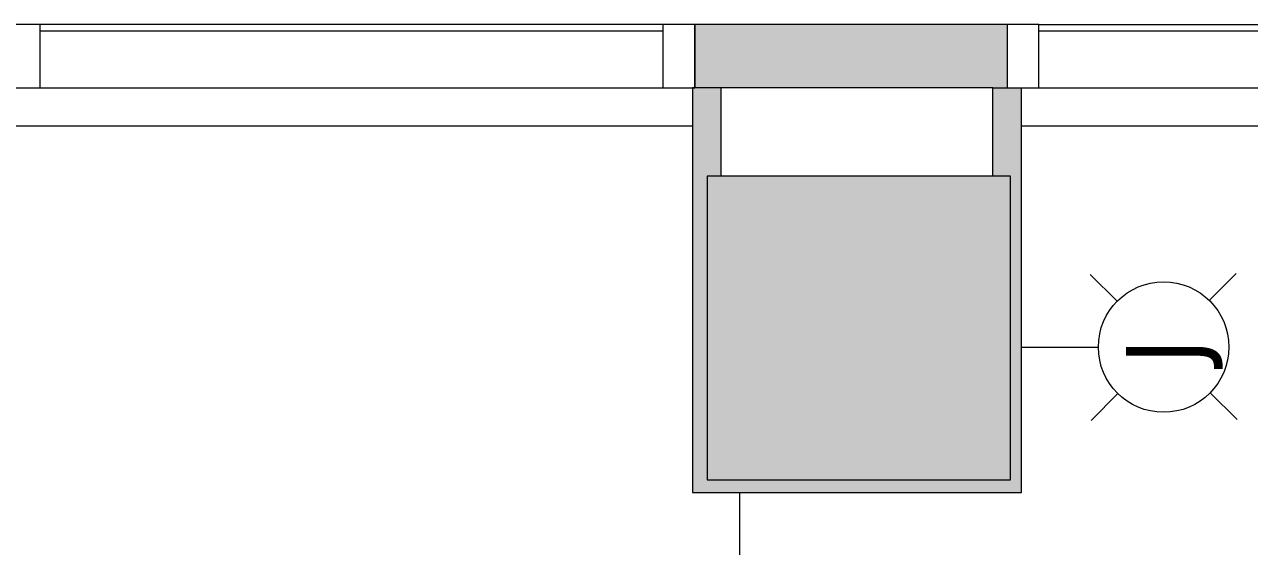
# Model space of a CAD drawing. Header units: inches. Extents: x 1 to 4333, y -575 to 1753.
# Drawn here: x 2398.7 to 2495.5, y 1710.8 to 1752.1 of the extents above; entities that cross this region are included whole.
import ezdxf

# ---------------------------------------------------------------- set-up
doc = ezdxf.new("R2010")
doc.units = ezdxf.units.IN
doc.header["$MEASUREMENT"] = 0
for name, color, linetype, lineweight in [('820 1st St NE_04_Clean_dwg', 8, 'Continuous', 9), ('A-ANNO-NOTE', 131, 'Continuous', 20), ('IRF-WALL-FULL-HT', 250, 'Continuous', 9), ('IRF-WALL-FULL-HT-HATCH', 250, 'Continuous', 9), ('IRF-WINDOW', 250, 'Continuous', 9), ('S-COLS', 52, 'Continuous', 13)]:
    doc.layers.add(name, color=color, linetype=linetype, lineweight=lineweight)
doc.styles.add('Tahoma', font='tahoma.ttf', dxfattribs={"height": 6})

# ---------------------------------------------------------------- blocks, each defined once
blk = doc.blocks.new('Concrete-Square-Column - 24 x 24-2599265-New Construction - Tel_Data_Elec Plan')
at = {"layer": 'S-COLS', "lineweight": 9}
blk.add_hatch(color=55, dxfattribs=at).paths.add_polyline_path([(12, -12), (12, 12), (-12, 12), (-12, -12)], flags=0)
at = {"layer": 'S-COLS', "color": 10, "lineweight": 20}
for p, q in [((12, 12), (-12, 12)), ((-12, 12), (-12, -12)), ((12, -12), (12, 12)), ((-12, -12), (12, -12))]:
    blk.add_line(p, q, dxfattribs=at)
blk = doc.blocks.new('820 1st St NE_04_Clean_dwg-2391440-New Construction - Tel_Data_Elec Plan')
at = {"layer": 'IRF-WALL-FULL-HT-HATCH'}
for points in [[(353.515, 1747.065), (376.14, 1747.065), (376.14, 1752.065), (351.439, 1752.065), (351.439, 1747.065)], [(351.265, 1715.065), (377.265, 1715.065), (377.265, 1747.065), (375.015, 1747.065), (375.015, 1740.065), (376.412, 1740.065), (376.412, 1716.065), (352.412, 1716.065), (352.412, 1740.065), (353.515, 1740.065), (353.515, 1747.065), (351.265, 1747.065), (351.265, 1716.565)]]:
    blk.add_hatch(color=256, dxfattribs=at).paths.add_polyline_path(points, flags=0)
at = {"layer": 'IRF-WALL-FULL-HT'}
blk.add_line((353.515, 1740.065), (353.515, 1747.065), dxfattribs=at)
at = {"layer": 'IRF-WALL-FULL-HT', "flags": 128}
for points in [[(376.14, 1752.065), (351.439, 1752.065), (351.439, 1747.065)], [(375.015, 1747.065), (351.265, 1747.065), (351.265, 1715.065), (377.265, 1715.065), (377.265, 1747.065)], [(375.015, 1740.065), (375.015, 1747.065), (377.265, 1747.065), (377.384, 1747.065)]]:
    blk.add_lwpolyline(points, dxfattribs=at)
at = {"layer": 'IRF-WINDOW'}
for p, q in [((299.689, 1751.565), (348.939, 1751.565)), ((378.64, 1751.565), (429.134, 1751.565)), ((378.64, 1747.065), (429.134, 1747.065)), ((192.341, 1744.065), (351.265, 1744.065)), ((377.265, 1744.065), (591.265, 1744.065))]:
    blk.add_line(p, q, dxfattribs=at)
at = {"layer": 'IRF-WINDOW', "flags": 128}
for points in [[(348.939, 1747.065), (351.439, 1747.065), (351.439, 1752.065), (348.939, 1752.065), (299.689, 1752.065), (297.189, 1752.065), (297.189, 1747.065), (299.689, 1747.065), (299.689, 1752.065)], [(299.689, 1747.065), (348.939, 1747.065), (348.939, 1752.065)], [(378.64, 1752.065), (376.14, 1752.065), (376.14, 1747.065), (378.64, 1747.065), (378.64, 1752.065), (429.134, 1752.065)]]:
    blk.add_lwpolyline(points, dxfattribs=at)

msp = doc.modelspace()

# ---------------------------------------------------------------- linework, layer by layer
at = {"layer": 'A-ANNO-NOTE'}
for p, q in [((2485.079, 1730.183), (2482.953, 1732.308)), ((2492.371, 1730.248), (2494.496, 1732.374)), ((2477.511, 1726.569), (2483.601, 1726.569)), ((2485.144, 1722.891), (2483.019, 1720.765)), ((2492.436, 1722.956), (2494.562, 1720.83)), ((2455.228, 1715.065), (2455.228, 1708.976))]:
    msp.add_line(p, q, dxfattribs=at)
msp.add_circle((2488.757, 1726.569), 5.157, dxfattribs=at)

# ---------------------------------------------------------------- block references
at = {"layer": '820 1st St NE_04_Clean_dwg', "color": 250}
msp.add_blockref('820 1st St NE_04_Clean_dwg-2391440-New Construction - Tel_Data_Elec Plan', (2100.246, 0), dxfattribs=at)
at = {"layer": 'S-COLS', "lineweight": 9}
msp.add_blockref('Concrete-Square-Column - 24 x 24-2599265-New Construction - Tel_Data_Elec Plan', (2464.658, 1728.065), dxfattribs=at)

# ---------------------------------------------------------------- texts
at = {"layer": 'A-ANNO-NOTE', "lineweight": 9, "insert": (2485.776, 1725.189), "char_height": 6, "width": 3.939, "attachment_point": 1, "rotation": 90, "style": 'Tahoma'}
msp.add_mtext('J', dxfattribs=at)

doc.saveas('drawing.dxf')
